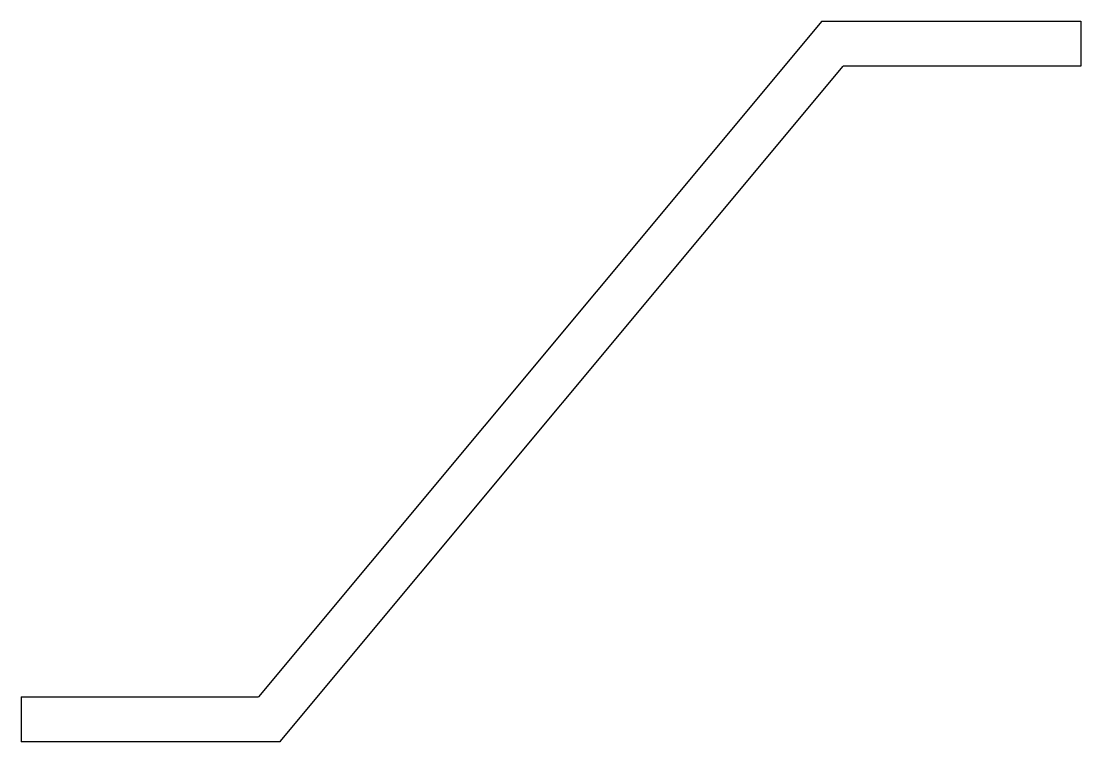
# Model space of a CAD drawing. Header units: millimetres. Extents: x 0 to 2352, y 0 to 1600.
import ezdxf

# ---------------------------------------------------------------- set-up
doc = ezdxf.new("R2010")
doc.units = ezdxf.units.MM
doc.layers.add('KwikScaf Matrix', color=7, linetype='Continuous')

# ---------------------------------------------------------------- blocks, each defined once
blk = doc.blocks.new('Endon 2D Aluminium Stair')
for p, q in [((1777, 1600), (527, 100)), ((1777, 1600), (2352, 1600)), ((2352, 1600), (2352, 1500)), ((575, 0.7), (1824.4, 1500)), ((2352, 1500), (1824.4, 1500)), ((0, 100), (527, 100)), ((0, 100), (0, 0)), ((575, 0), (0, 0)), ((575, 0.7), (575, 0))]:
    blk.add_line(p, q)

msp = doc.modelspace()

# ---------------------------------------------------------------- block references
at = {"layer": 'KwikScaf Matrix'}
msp.add_blockref('Endon 2D Aluminium Stair', (0, 0), dxfattribs=at)

doc.saveas('drawing.dxf')
